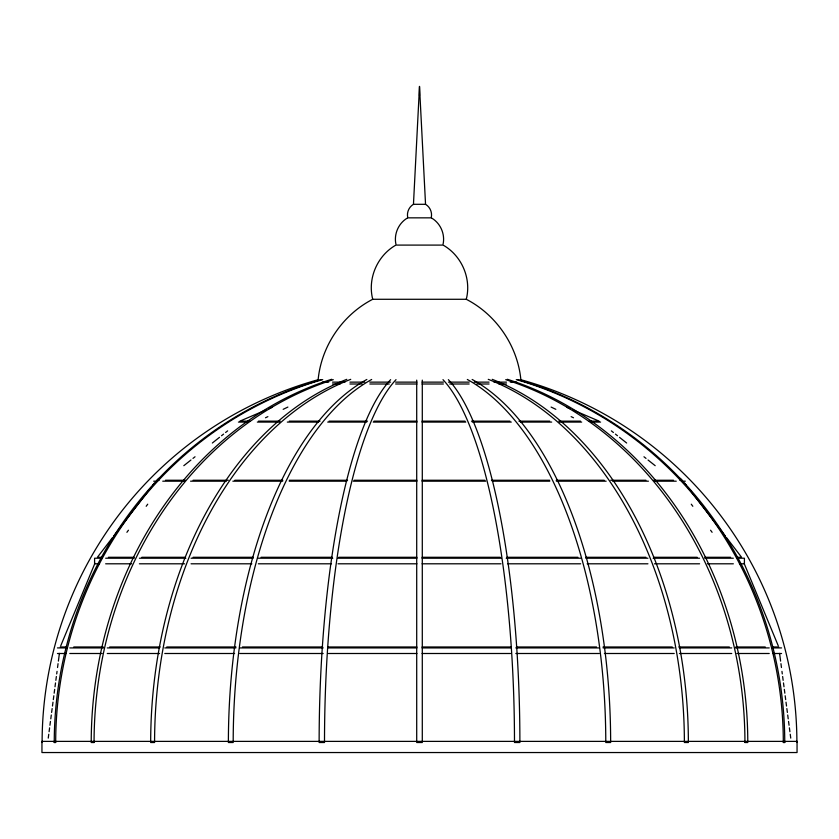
<?xml version="1.0" encoding="UTF-8"?>
<svg xmlns="http://www.w3.org/2000/svg" width="839" height="839" viewBox="0 0 839 839"><rect width="100%" height="100%" fill="white"/><g stroke="black" fill="none" stroke-linecap="round" stroke-linejoin="round"><path stroke-width="1.26" d="M413.459 204.307L419.5 86.459L425.541 204.307C430.134 206.992 432.525 212.687 431.183 217.846L407.817 217.846C406.475 212.687 408.866 206.992 413.459 204.307L425.541 204.307M318.096 380.172C321.159 346.297 342.511 314.814 372.726 299.282L466.274 299.282C496.489 314.814 517.841 346.297 520.904 380.172M48.253 738.11L48.756 734.261M49.102 731.692L49.606 727.843M49.941 725.274L50.445 721.425M50.791 718.855L51.294 715.006M51.63 712.437L52.144 708.588M52.479 706.029L52.983 702.17M53.318 699.611L53.832 695.762M54.168 693.192L54.671 689.343M55.007 686.774L55.521 682.925M55.856 680.356L56.36 676.507M56.706 673.937L57.042 671.368M57.545 667.519L58.048 663.67M58.394 661.101L59.401 653.403M466.274 299.282C471.549 278.747 461.922 256.126 443.674 245.418M60.744 645.789L94.933 563.263M126.899 532.304L128.44 530.217M146.185 506.274L147.727 504.197M112.374 537.768L97.408 557.285L102.285 557.285M113.957 535.712L150.999 487.449M152.572 485.393L154.145 483.337M183.814 465.687L190.956 460.013M192.991 458.398L195.026 456.773M212.351 443.013L219.493 437.339M221.527 435.724L223.573 434.109M225.607 432.484L227.642 430.868M407.408 218.014C398.231 223.384 393.46 234.784 396.134 245.093L442.866 245.093C445.54 234.784 440.769 223.384 431.592 218.014M395.326 245.418C377.078 256.126 367.451 278.747 372.726 299.282M157.533 479.468L159.588 477.894M265.512 417.77L267.872 416.647M283.173 409.327L287.882 407.072M241.076 420.633L266.351 409.799M268.753 408.761L272.371 407.219M322.354 382.133L328.72 382.133M332.506 382.133L344.965 382.133M349.936 382.133L364.829 382.133M369.852 382.133L390.544 382.133M395.641 382.133L416.993 382.133M422.007 382.133L443.359 382.133M448.456 382.133L469.148 382.133M474.171 382.133L489.064 382.133M494.035 382.133L506.494 382.133M510.28 382.133L516.646 382.133M332.506 384L339.984 384M349.936 384L362.354 384M369.852 384L389.254 384M395.641 384L416.993 384M422.007 384L443.359 384M449.746 384L469.148 384M476.646 384L489.064 384M499.016 384L506.494 384M239.87 421.147L249.781 421.147M258.454 421.147L280.299 421.147M289.287 421.147L320.099 421.147M329.087 421.147L367.524 421.147M373.974 421.147L416.899 421.147M422.101 421.147L465.026 421.147M471.476 421.147L509.913 421.147M518.901 421.147L549.713 421.147M558.701 421.147L580.546 421.147M589.219 421.147L599.13 421.147M238.412 422.08L248.47 422.08M257.321 422.08L279.492 422.08M287.316 422.08L318.6 422.08M327.713 422.08L366.737 422.08M373.208 422.08L416.931 422.08M422.069 422.08L465.792 422.08M472.263 422.08L511.287 422.08M520.4 422.08L551.684 422.08M559.508 422.08L581.679 422.08M590.53 422.08L600.588 422.08M156.515 480.254L159.074 480.254M165.472 480.254L185.492 480.254M193.054 480.254L228.313 480.254M234.836 480.254L282.816 480.254M289.298 480.254L347.545 480.254M354.048 480.254L416.878 480.254M422.122 480.254L484.952 480.254M491.455 480.254L549.702 480.254M556.184 480.254L604.164 480.254M610.687 480.254L645.946 480.254M653.508 480.254L673.528 480.254M679.926 480.254L682.485 480.254M153.694 481.187L157.575 481.187M162.756 481.187L184.255 481.187M190.589 481.187L226.425 481.187M232.864 481.187L282.67 481.187M289.214 481.187L346.78 481.187M353.303 481.187L416.899 481.187M422.101 481.187L485.697 481.187M492.22 481.187L549.786 481.187M556.33 481.187L606.136 481.187M612.575 481.187L648.411 481.187M654.745 481.187L676.244 481.187M681.425 481.187L685.306 481.187M108.378 557.285L134.125 557.285M141.833 557.285L185.346 557.285M193.054 557.285L253.221 557.285M261.044 557.285L332.254 557.285M338.736 557.285L416.899 557.285M422.101 557.285L500.264 557.285M506.746 557.285L577.956 557.285M585.779 557.285L645.946 557.285M653.654 557.285L697.167 557.285M704.875 557.285L730.622 557.285M736.715 557.285L741.592 557.285L726.626 537.768M101.97 558.218L94.587 558.218L94.587 563.798L99.516 563.798M105.662 558.218L134.23 558.218M139.41 558.218L185.88 558.218M191.051 558.218L253.168 558.218M258.349 558.218L332.8 558.218M337.991 558.218L416.91 558.218M422.09 558.218L501.009 558.218M506.2 558.218L580.651 558.218M585.832 558.218L647.949 558.218M653.12 558.218L699.59 558.218M704.77 558.218L733.338 558.218M737.03 558.218L744.413 558.218L744.413 563.798L739.484 563.798M105.662 563.798L131.629 563.798M139.41 563.798L184.59 563.798M191.051 563.798L251.868 563.798M258.349 563.798L331.489 563.798M337.991 563.798L416.91 563.798M422.09 563.798L501.009 563.798M507.511 563.798L580.651 563.798M587.132 563.798L647.949 563.798M654.41 563.798L699.59 563.798M707.371 563.798L733.338 563.798M60.251 646.984L66.375 646.984M73.769 646.984L103.249 646.984M109.678 646.984L160.28 646.984M166.772 646.984L235.958 646.984M242.461 646.984L322.637 646.984M327.829 646.984L416.878 646.984M422.122 646.984L511.171 646.984M516.363 646.984L596.539 646.984M603.042 646.984L672.228 646.984M678.72 646.984L729.322 646.984M735.751 646.984L765.231 646.984M772.625 646.984L778.749 646.984M57.44 647.918L67.309 647.918M69.773 647.918L103.365 647.918M107.256 647.918L159.557 647.918M164.78 647.918L235.885 647.918M239.776 647.918L323.183 647.918M328.395 647.918L416.899 647.918M422.101 647.918L510.605 647.918M515.817 647.918L599.224 647.918M603.115 647.918L674.22 647.918M679.443 647.918L731.744 647.918M735.635 647.918L769.227 647.918M771.691 647.918L781.56 647.918M57.44 653.497L66.071 653.497M69.773 653.497L102.064 653.497M107.256 653.497L159.557 653.497M164.78 653.497L234.595 653.497M239.776 653.497L323.183 653.497M328.395 653.497L416.899 653.497M422.101 653.497L510.605 653.497M515.817 653.497L599.224 653.497M604.405 653.497L674.22 653.497M679.443 653.497L731.744 653.497M736.936 653.497L769.227 653.497M772.929 653.497L781.56 653.497M54.189 742.515L55.626 742.515M94.01 742.515L91.22 742.515A376.847 326.361 -90 0 1 331.699 379.28M744.99 742.515L747.78 742.515A376.847 326.361 90 0 0 507.301 379.28M783.374 742.515L784.811 742.515M566.629 407.219L570.247 408.761M572.649 409.799L597.924 420.633M551.118 407.072L555.827 409.327M571.128 416.647L573.488 417.77M679.412 477.894L681.467 479.468M611.358 430.868L613.393 432.484M615.427 434.109L617.473 435.724M619.507 437.339L626.649 443.013M643.974 456.773L646.009 458.398M648.044 460.013L655.186 465.687M684.855 483.337L686.428 485.393M688.001 487.449L725.043 535.712M691.273 504.197L692.815 506.274M710.56 530.217L712.101 532.304M744.067 563.263L778.256 645.789M779.599 653.403L780.606 661.101M780.952 663.67L781.455 667.519M781.958 671.368L782.294 673.937M782.64 676.507L783.144 680.356M783.479 682.925L783.993 686.774M784.329 689.343L784.832 693.192M785.168 695.762L785.682 699.611M786.017 702.17L786.521 706.029M786.856 708.588L787.37 712.437M787.706 715.006L788.209 718.855M788.555 721.425L789.059 725.274M789.394 727.843L789.898 731.692M790.244 734.261L790.747 738.11M422.29 380.13L422.29 742.515L416.71 742.515L416.71 380.13M419.5 86.459L419.5 95.636M520.379 379.585A376.847 376.847 0 0 1 796.893 742.515M516.279 379.606A376.847 364.011 -90 0 1 783.311 742.515M517.726 379.606A376.847 364.011 -90 0 1 784.748 742.515M505.728 379.668A376.847 326.361 90 0 1 744.938 742.515M488.256 379.343A376.847 266.466 90 0 1 684.383 742.515L688.368 742.515A376.847 266.466 90 0 0 492.199 379.343M467.313 379.469A376.847 188.418 -90 0 1 605.779 742.515L610.645 742.515A376.847 188.418 90 0 0 472.147 379.469M442.982 379.658A376.847 97.534 -90 0 1 514.485 742.515L519.886 742.515A376.847 97.534 -90 0 0 448.372 379.658M390.628 379.658A376.847 97.534 -90 0 0 319.135 742.515L324.504 742.515A376.847 97.534 -90 0 1 396.018 379.658M366.853 379.469A376.847 188.418 90 0 0 228.386 742.515L233.19 742.515A376.847 188.418 90 0 1 371.687 379.469M346.801 379.343A376.847 266.466 -90 0 0 150.674 742.515L154.575 742.515A376.847 266.466 -90 0 1 350.744 379.343M94.062 742.515A376.847 326.361 -90 0 1 333.272 379.668M54.252 742.515A376.847 364.011 90 0 1 321.274 379.606M55.689 742.515A376.847 364.011 90 0 1 322.721 379.606M42.107 742.515A376.847 376.847 0 0 1 318.621 379.585M797.05 741.382L41.95 741.382L41.95 752.541L797.05 752.541L797.05 741.382"/></g></svg>
